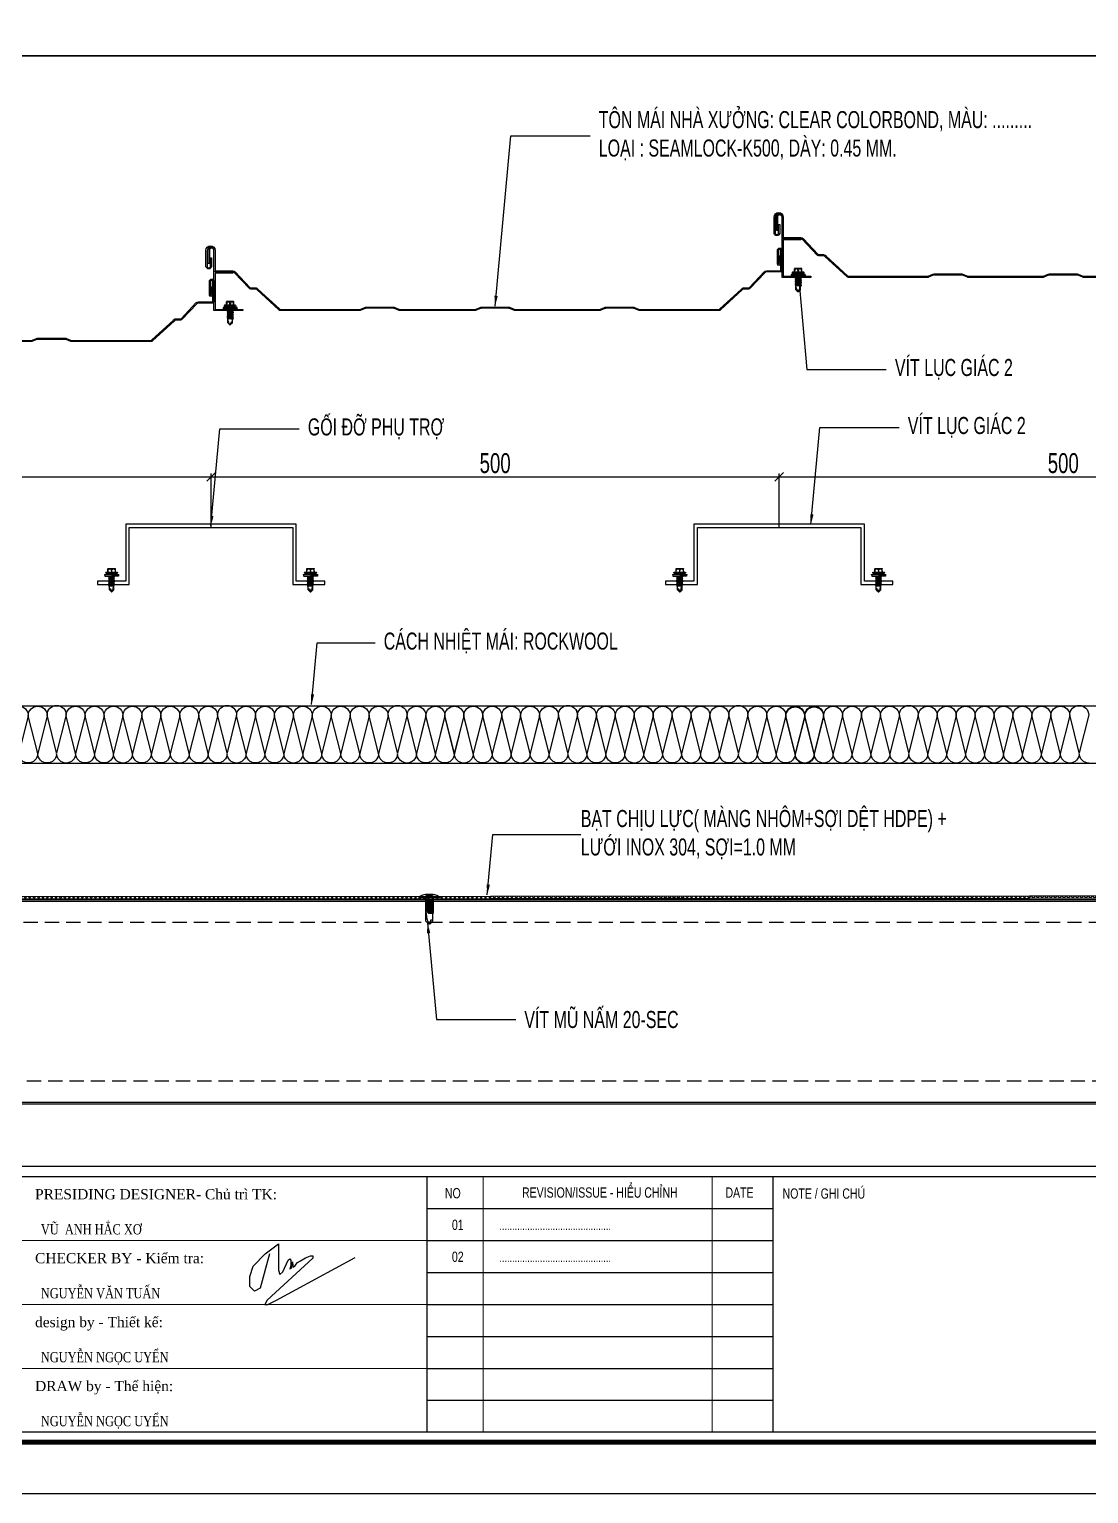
# Model space of a CAD drawing. Header units: inches. Extents: x 315041 to 662841, y -45540 to -35018.
# Drawn here: x 329825.3 to 330011.8, y -36052.2 to -35794.5 of the extents above; entities that cross this region are included whole.
import ezdxf
from ezdxf.enums import TextEntityAlignment as Align

# ---------------------------------------------------------------- set-up
doc = ezdxf.new("R2010")
doc.units = ezdxf.units.IN
doc.header["$MEASUREMENT"] = 0
doc.linetypes.add('HIDDEN', pattern=[0.375, 0.25, -0.125])
for name, color, linetype in [('1', 1, 'Continuous'), ('2', 2, 'Continuous'), ('251', 251, 'Continuous'), ('3', 3, 'Continuous'), ('7', 7, 'Continuous'), ('BAO KHUNG', 31, 'Continuous'), ('FLAT BAR', 1, 'Continuous'), ('STRUCTURE', 1, 'Continuous')]:
    doc.layers.add(name, color=color, linetype=linetype)
doc.layers.add('Cover text', color=7, linetype='Continuous', true_color=0x52370f)
doc.layers.add('S-Hatch', color=8, linetype='Continuous', lineweight=9)
doc.styles.add('ST1H', font='vnshxh.shx', dxfattribs={"width": 0.7})
doc.styles.add('ST3', font='times.ttf', dxfattribs={"width": 0.8})
doc.styles.get("Standard").update_dxf_attribs({"font": 'VHARIALN.TTF'})
doc.styles.add('style2', font='VHAVANI.TTF')
doc.dimstyles.new('3', dxfattribs={"dimtxt": 3.5, "dimasz": 1.8, "dimexe": 1, "dimexo": 0, "dimgap": 1, "dimtad": 1, "dimdec": 0, "dimlfac": 3, "dimzin": 0, "dimdsep": 46, "dimtxsty": 'ST1H', "dimblk": 'OBLIQUE', "dimcen": 1, "dimdle": 1, "dimclrd": 8, "dimclre": 8, "dimclrt": 3, "dimadec": 0, "dimazin": 0, "dimtfac": 1, "dimtdec": 0, "dimtix": 1, "dimtofl": 0, "dimtmove": 1, "dimatfit": 3, "dimfxl": 0.18, "dimtolj": 1, "dimtzin": 0, "dimlwd": -1, "dimlwe": -1, "dimarcsym": 1})
doc.dimstyles.new('5', dxfattribs={"dimtxt": 3.5, "dimasz": 1.5, "dimexe": 0.6, "dimexo": 0, "dimtad": 1, "dimdec": 0, "dimlfac": 5, "dimzin": 0, "dimdsep": 46, "dimtxsty": 'ST1H', "dimblk": 'OBLIQUE', "dimcen": 1, "dimdle": 0.6, "dimclrd": 8, "dimclre": 8, "dimclrt": 3, "dimadec": 0, "dimazin": 0, "dimtfac": 1, "dimtdec": 0, "dimtix": 1, "dimtofl": 0, "dimtmove": 0, "dimatfit": 3, "dimfxl": 1, "dimtolj": 1, "dimtzin": 0, "dimlwd": -1, "dimlwe": -1, "dimarcsym": 1})

# ---------------------------------------------------------------- blocks, each defined once
blk = doc.blocks.new('A$C440D491C')
at = {"layer": 'STRUCTURE', "color": 1, "linetype": 'Continuous'}
for p, q in [((12.9, 26.2), (6.3, 26.2)), ((9.6, 23.6), (7.9, 26.2)), ((9.6, 23.6), (9.6, 26.2)), ((9.6, 23.6), (11.3, 26.2)), ((0, 23.5), (19.1, 23.6)), ((6.7, 22.3), (6.7, 23.6)), ((12.5, 22.1), (12.5, 23.6)), ((6.1, 11.7), (6.7, 12.1)), ((6.7, 11.2), (6.1, 11.7)), ((7, 11.7), (6.1, 11.7)), ((6.1, 10.8), (6.7, 11.2)), ((6.7, 10.4), (6.1, 10.8)), ((6.9, 10.8), (6.1, 10.8)), ((6.1, 10), (6.7, 10.4)), ((6.9, 10), (6.1, 10)), ((6.7, 9.6), (6.1, 10)), ((6.6, 2.7), (6.6, 9.6)), ((9.4, 0.1), (6.6, 2.7)), ((12.5, 11.9), (6.7, 12.1)), ((6.7, 12.1), (12.5, 11.9)), ((6.7, 11.2), (6.9, 11.2)), ((6.9, 11.2), (6.7, 11.2)), ((6.9, 10.4), (6.7, 10.4)), ((6.7, 10.4), (6.9, 10.4)), ((7, 9.5), (6.7, 9.6)), ((7.7, 4.3), (6.9, 11.4)), ((13.1, 11.5), (7.8, 11.6)), ((7.9, 11.2), (12.5, 11.1)), ((12.5, 11.1), (7.9, 11.2)), ((13.1, 10.6), (8, 10.8)), ((12.5, 10.2), (8.2, 10.4)), ((8.2, 10.4), (12.5, 10.2)), ((9.5, 0.4), (8.2, 2.9)), ((13.1, 9.8), (8.6, 9.9)), ((12.5, 9.4), (9.2, 9.5)), ((10.8, 3.6), (9.4, 0.1)), ((12.6, 2.8), (9.9, 0.1)), ((12.6, 2.8), (12, 3.6)), ((12.5, 11.9), (13.1, 11.5)), ((13.1, 11.5), (12.5, 11.1)), ((12.5, 11.1), (13.1, 10.7)), ((13.1, 10.7), (12.5, 10.2)), ((12.5, 10.2), (13.1, 9.8)), ((13.1, 9.8), (12.5, 9.4)), ((12.6, 2.8), (12.6, 9.5))]:
    blk.add_line(p, q, dxfattribs=at)
for points in [[(6.3, 26.2), (9.6, 23.6), (12.9, 26.2)], [(6.1, 21.9), (6.7, 22.3), (12.5, 22.1), (13.1, 21.7), (12.5, 21.3), (6.7, 21.4), (6.1, 21.9), (13.1, 21.7)], [(6.1, 21), (6.7, 21.4), (12.5, 21.3), (13.1, 20.8), (12.5, 20.4), (6.7, 20.6), (6.1, 21), (13.1, 20.8)], [(6.1, 20.2), (6.7, 20.6), (12.5, 20.4), (13.1, 20), (12.5, 19.6), (6.7, 19.7), (6.1, 20.2), (13.1, 20)], [(6.1, 19.3), (6.7, 19.7), (12.5, 19.6), (13.1, 19.1), (12.5, 18.7), (6.7, 18.9), (6.1, 19.3), (13.1, 19.1)], [(6.1, 18.5), (6.7, 18.9), (12.5, 18.7), (13.1, 18.3), (12.5, 17.9), (6.7, 18), (6.1, 18.5), (13.1, 18.3)], [(6.1, 17.6), (6.7, 18), (12.5, 17.9), (13.1, 17.4), (12.5, 17), (6.7, 17.2), (6.1, 17.6), (13.1, 17.4)], [(6.1, 16.8), (6.7, 17.2), (12.5, 17), (13.1, 16.6), (12.5, 16.2), (6.7, 16.3), (6.1, 16.8), (13.1, 16.6)], [(6.1, 15.9), (6.7, 16.3), (12.5, 16.2), (13.1, 15.7), (12.5, 15.3), (6.7, 15.5), (6.1, 15.9), (13.1, 15.7)], [(6.1, 15.1), (6.7, 15.5), (12.5, 15.3), (13.1, 14.9), (12.5, 14.5), (6.7, 14.6), (6.1, 15.1), (13.1, 14.9)], [(6.1, 14.2), (6.7, 14.6), (12.5, 14.5), (13.1, 14), (12.5, 13.6), (6.7, 13.8), (6.1, 14.2), (13.1, 14)], [(6.1, 13.4), (6.7, 13.8), (12.5, 13.6), (13.1, 13.2), (12.5, 12.8), (6.7, 12.9), (6.1, 13.4), (13.1, 13.2)], [(6.1, 12.5), (6.7, 12.9), (12.5, 12.8), (13.1, 12.3), (12.5, 11.9), (6.7, 12.1), (6.1, 12.5), (13.1, 12.3)]]:
    blk.add_lwpolyline(points, dxfattribs=at)
for start, end in [(101.0951, 123.9481), (56.2526, 78.9049)]:
    blk.add_arc((9.6, 9.3), 17.2, start, end, dxfattribs=at)
at = {"layer": 'STRUCTURE', "color": 1, "linetype": 'Continuous', "extrusion": (0, 0, -1)}
for centre, major_axis, start_param, end_param in [((7.4, 11.3), (-0.374, 0.374), 5.774072, 8.509369), ((10.3, 4.4), (-1.86, 1.86), 4.867001, 5.457307), ((10.2, 11.5), (1.63, 1.63), 2.817972, 3.844018), ((9.6, 0.4), (-0.28, 0.28), 3.25484, 4.542788), ((11.4, 3.2), (-0.498, 0.498), 6.092665, 8.018355)]:
    blk.add_ellipse(centre, major_axis=major_axis, ratio=1, start_param=start_param, end_param=end_param, dxfattribs=at)
blk = doc.blocks.new('A$C2213260D')
at = {"color": 9, "ltscale": 0.5}
for points in [[(0, 8.33, -1), (3.33, 8.33), (1.67, 1.67)], [(6.67, 8.33), (5, 1.67), (3.33, 8.33, -1)], [(6.67, 8.33, -1), (10, 8.33), (8.33, 1.67)], [(10, 8.33, -1), (13.33, 8.33), (11.67, 1.67)], [(16.67, 8.33), (15, 1.67), (13.33, 8.33, -1)], [(16.67, 8.33, -1), (20, 8.33), (18.33, 1.67)], [(20, 8.33, -1), (23.33, 8.33), (21.67, 1.67)], [(26.67, 8.33), (25, 1.67), (23.33, 8.33, -1)], [(26.66, 8.46, -1), (30, 8.46), (28.33, 1.8)], [(30, 8.33, -1), (33.33, 8.33), (31.67, 1.67)], [(36.67, 8.33), (35, 1.67), (33.33, 8.33, -1)], [(36.67, 8.33, -1), (40, 8.33), (38.33, 1.67)], [(40, 8.33, -1), (43.33, 8.33), (41.67, 1.67)], [(46.67, 8.33), (45, 1.67), (43.33, 8.33, -1)], [(46.67, 8.33, -1), (50, 8.33), (48.33, 1.67)], [(50, 8.33, -1), (53.33, 8.33), (51.67, 1.67)], [(56.67, 8.33), (55, 1.67), (53.33, 8.33, -1)], [(56.66, 8.46, -1), (60, 8.46), (58.33, 1.8)], [(60, 8.33, -1), (63.33, 8.33), (61.67, 1.67)], [(66.67, 8.33), (65, 1.67), (63.33, 8.33, -1)], [(66.67, 8.33, -1), (70, 8.33), (68.33, 1.67)], [(70, 8.33, -1), (73.33, 8.33), (71.67, 1.67)], [(76.67, 8.33), (75, 1.67), (73.33, 8.33, -1)], [(76.67, 8.33, -1), (80, 8.33), (78.33, 1.67)], [(80, 8.33, -1), (83.33, 8.33), (81.67, 1.67)], [(86.67, 8.33), (85, 1.67), (83.33, 8.33, -1)], [(86.66, 8.46, -1), (90, 8.46), (88.33, 1.8)], [(90, 8.33, -1), (93.33, 8.33), (91.67, 1.67)], [(96.67, 8.33), (95, 1.67), (93.33, 8.33, -1)], [(96.67, 8.33, -1), (100, 8.33), (98.33, 1.67)], [(100, 8.33, -1), (103.33, 8.33), (101.67, 1.67)], [(106.67, 8.33), (105, 1.67), (103.33, 8.33, -1)], [(106.67, 8.33, -1), (110, 8.33), (108.33, 1.67)], [(110, 8.33, -1), (113.33, 8.33), (111.67, 1.67)], [(116.67, 8.33), (115, 1.67), (113.33, 8.33, -1)], [(116.66, 8.46, -1), (120, 8.46), (118.33, 1.8)], [(120, 8.33, -1), (123.33, 8.33), (121.67, 1.67)], [(126.67, 8.33), (125, 1.67), (123.33, 8.33, -1)], [(126.67, 8.33, -1), (130, 8.33), (128.33, 1.67)], [(130, 8.33, -1), (133.33, 8.33), (131.67, 1.67)], [(136.67, 8.33), (135, 1.67), (133.33, 8.33, -1)], [(136.67, 8.33, -1), (140, 8.33), (138.33, 1.67)], [(140, 8.33, -1), (143.33, 8.33), (141.67, 1.67)], [(146.67, 8.33), (145, 1.67), (143.33, 8.33, -1)], [(146.66, 8.46, -1), (150, 8.46), (148.33, 1.8)], [(150, 8.33, -1), (153.33, 8.33), (151.67, 1.67)], [(156.67, 8.33), (155, 1.67), (153.33, 8.33, -1)], [(156.67, 8.33, -1), (160, 8.33), (158.33, 1.67)], [(160, 8.33, -1), (163.33, 8.33), (161.67, 1.67)], [(166.67, 8.33), (165, 1.67), (163.33, 8.33, -1)], [(166.67, 8.33, -1), (170, 8.33), (168.33, 1.67)], [(170, 8.33, -1), (173.33, 8.33), (171.67, 1.67)], [(176.67, 8.33), (175, 1.67), (173.33, 8.33, -1)], [(176.66, 8.46, -1), (180, 8.46), (178.33, 1.8)], [(180, 8.33, -1), (183.33, 8.33), (181.67, 1.67)], [(186.67, 8.33), (185, 1.67), (183.33, 8.33, -1)], [(186.67, 8.33, -1), (190, 8.33), (188.33, 1.67)], [(190, 8.33, -1), (193.33, 8.33), (191.67, 1.67)], [(196.67, 8.33), (195, 1.67), (193.33, 8.33, -1)], [(196.67, 8.33, -1), (200, 8.33), (198.33, 1.67)], [(200, 8.33, -1), (203.33, 8.33), (201.67, 1.67)], [(206.67, 8.33), (205, 1.67), (203.33, 8.33, -1)], [(206.66, 8.46, -1), (210, 8.46), (208.33, 1.8)], [(210, 8.33, -1), (213.33, 8.33), (211.67, 1.67)], [(216.67, 8.33), (215, 1.67), (213.33, 8.33, -1)], [(216.67, 8.33, -1), (220, 8.33), (218.33, 1.67)], [(220, 8.33, -1), (223.33, 8.33), (221.67, 1.67)], [(226.67, 8.33), (225, 1.67), (223.33, 8.33, -1)], [(226.67, 8.33, -1), (230, 8.33), (228.33, 1.67)], [(230, 8.33, -1), (233.33, 8.33), (231.67, 1.67)], [(236.67, 8.33), (235, 1.67), (233.33, 8.33, -1)], [(236.66, 8.46, -1), (240, 8.46), (238.33, 1.8)], [(240, 8.33, -1), (243.33, 8.33), (241.67, 1.67)], [(246.67, 8.33), (245, 1.67), (243.33, 8.33, -1)], [(246.67, 8.33, -1), (250, 8.33), (248.33, 1.67)], [(250, 8.33, -1), (253.33, 8.33), (251.67, 1.67)], [(256.67, 8.33), (255, 1.67), (253.33, 8.33, -1)], [(256.67, 8.33, -1), (260, 8.33), (258.33, 1.67)], [(260, 8.33, -1), (263.33, 8.33), (261.67, 1.67)], [(266.67, 8.33), (265, 1.67), (263.33, 8.33, -1)], [(266.66, 8.46, -1), (270, 8.46), (268.33, 1.8)], [(270, 8.33, -1), (273.33, 8.33), (271.67, 1.67)], [(276.67, 8.33), (275, 1.67), (273.33, 8.33, -1)], [(276.67, 8.33, -1), (280, 8.33), (278.33, 1.67)], [(280, 8.33, -1), (283.33, 8.33), (281.67, 1.67)], [(286.67, 8.33), (285, 1.67), (283.33, 8.33, -1)], [(286.67, 8.33, -1), (290, 8.33), (288.33, 1.67)], [(290, 8.33, -1), (293.33, 8.33), (291.67, 1.67)], [(296.67, 8.33), (295, 1.67), (293.33, 8.33, -1)], [(296.66, 8.46, -1), (300, 8.46), (298.33, 1.8)], [(300, 8.33, -1), (303.33, 8.33), (301.67, 1.67)], [(306.67, 8.33), (305, 1.67), (303.33, 8.33, -1)], [(306.67, 8.33, -1), (310, 8.33), (308.33, 1.67)], [(310, 8.33, -1), (313.33, 8.33), (311.67, 1.67)], [(316.67, 8.33), (315, 1.67), (313.33, 8.33, -1)], [(316.67, 8.33, -1), (320, 8.33), (318.33, 1.67)], [(320, 8.33, -1), (323.33, 8.33), (321.67, 1.67)], [(326.67, 8.33), (325, 1.67), (323.33, 8.33, -1)], [(326.66, 8.46, -1), (330, 8.46), (328.33, 1.8)], [(330, 8.33, -1), (333.33, 8.33), (331.67, 1.67)], [(333.33, 8.33, -1), (336.67, 8.33), (335, 1.67)], [(336.67, 8.2, -1), (340.01, 8.2), (338.34, 1.54)], [(340.01, 8.2, -1), (343.34, 8.2), (341.67, 1.54)]]:
    blk.add_lwpolyline(points, format="xyb", close=True, dxfattribs=at)
for points in [[(8.33, 1.67, -1), (5, 1.67, -1), (1.67, 1.67, -0.414214), (0, 0, -0.414214)], [(18.33, 1.67, -1), (15, 1.67, -1), (11.67, 1.67, -1), (8.33, 1.67)], [(30, 0, -0.414214), (28.33, 1.67, -1), (25, 1.67, -1), (21.67, 1.67, -1), (18.33, 1.67)], [(38.33, 1.67, -1), (35, 1.67, -1), (31.67, 1.67, -0.414214), (30, 0, -0.414214)], [(48.33, 1.67, -1), (45, 1.67, -1), (41.67, 1.67, -1), (38.33, 1.67)], [(60, 0, -0.414214), (58.33, 1.67, -1), (55, 1.67, -1), (51.67, 1.67, -1), (48.33, 1.67)], [(68.33, 1.67, -1), (65, 1.67, -1), (61.67, 1.67, -0.414214), (60, 0, -0.414214)], [(78.33, 1.67, -1), (75, 1.67, -1), (71.67, 1.67, -1), (68.33, 1.67)], [(90, 0, -0.414214), (88.33, 1.67, -1), (85, 1.67, -1), (81.67, 1.67, -1), (78.33, 1.67)], [(98.33, 1.67, -1), (95, 1.67, -1), (91.67, 1.67, -0.414214), (90, 0, -0.414214)], [(108.33, 1.67, -1), (105, 1.67, -1), (101.67, 1.67, -1), (98.33, 1.67)], [(120, 0, -0.414214), (118.33, 1.67, -1), (115, 1.67, -1), (111.67, 1.67, -1), (108.33, 1.67)], [(128.33, 1.67, -1), (125, 1.67, -1), (121.67, 1.67, -0.414214), (120, 0, -0.414214)], [(138.33, 1.67, -1), (135, 1.67, -1), (131.67, 1.67, -1), (128.33, 1.67)], [(150, 0, -0.414214), (148.33, 1.67, -1), (145, 1.67, -1), (141.67, 1.67, -1), (138.33, 1.67)], [(158.33, 1.67, -1), (155, 1.67, -1), (151.67, 1.67, -0.414214), (150, 0, -0.414214)], [(168.33, 1.67, -1), (165, 1.67, -1), (161.67, 1.67, -1), (158.33, 1.67)], [(180, 0, -0.414214), (178.33, 1.67, -1), (175, 1.67, -1), (171.67, 1.67, -1), (168.33, 1.67)], [(188.33, 1.67, -1), (185, 1.67, -1), (181.67, 1.67, -0.414214), (180, 0, -0.414214)], [(198.33, 1.67, -1), (195, 1.67, -1), (191.67, 1.67, -1), (188.33, 1.67)], [(210, 0, -0.414214), (208.33, 1.67, -1), (205, 1.67, -1), (201.67, 1.67, -1), (198.33, 1.67)], [(218.33, 1.67, -1), (215, 1.67, -1), (211.67, 1.67, -0.414214), (210, 0, -0.414214)], [(228.33, 1.67, -1), (225, 1.67, -1), (221.67, 1.67, -1), (218.33, 1.67)], [(240, 0, -0.414214), (238.33, 1.67, -1), (235, 1.67, -1), (231.67, 1.67, -1), (228.33, 1.67)], [(248.33, 1.67, -1), (245, 1.67, -1), (241.67, 1.67, -0.414214), (240, 0, -0.414214)], [(258.33, 1.67, -1), (255, 1.67, -1), (251.67, 1.67, -1), (248.33, 1.67)], [(270, 0, -0.414214), (268.33, 1.67, -1), (265, 1.67, -1), (261.67, 1.67, -1), (258.33, 1.67)], [(278.33, 1.67, -1), (275, 1.67, -1), (271.67, 1.67, -0.414214), (270, 0, -0.414214)], [(288.33, 1.67, -1), (285, 1.67, -1), (281.67, 1.67, -1), (278.33, 1.67)], [(300, 0, -0.414214), (298.33, 1.67, -1), (295, 1.67, -1), (291.67, 1.67, -1), (288.33, 1.67)], [(308.33, 1.67, -1), (305, 1.67, -1), (301.67, 1.67, -0.414214), (300, 0, -0.414214)], [(318.33, 1.67, -1), (315, 1.67, -1), (311.67, 1.67, -1), (308.33, 1.67)], [(330, 0, -0.414214), (328.33, 1.67, -1), (325, 1.67, -1), (321.67, 1.67, -1), (318.33, 1.67)], [(338.33, 1.67, -1), (335, 1.67, -1), (331.67, 1.67, -0.414214), (330, 0, -0.414214)], [(341.67, 1.54, -1), (338.34, 1.54)]]:
    blk.add_lwpolyline(points, format="xyb", dxfattribs=at)
blk = doc.blocks.new('Short_Self_drilling')
at = {"layer": 'STRUCTURE', "color": 1, "linetype": 'Continuous'}
for p, q in [((6.4, 1.7), (-6.4, 1.7)), ((5.1, 3.8), (-5.1, 3.8)), ((-2.6, 2.9), (-5.1, 2.9)), ((-3.4, 3.8), (-3.4, 6.8)), ((3, 7.2), (-3, 7.2)), ((2.6, 2.9), (-2.6, 2.9)), ((-2.1, 2.8), (-2.1, 2.9)), ((6.3, 0), (0, 0)), ((2.2, 2.8), (2.2, 2.9)), ((2.2, -0.5), (2.2, 0)), ((5.1, 2.9), (2.6, 2.9)), ((3.4, 3.8), (3.4, 6.8)), ((3, -1.2), (-2.7, -0.2)), ((3, -2.7), (-2.7, -1.8)), ((3, -4.2), (-2.7, -3.3)), ((3, -5.8), (-2.7, -4.8)), ((3, -7.3), (-2.7, -6.3)), ((-1.9, -8), (-2.7, -7.9)), ((-2.1, -1.4), (-2.1, -0.9)), ((-2.1, -2.9), (-2.1, -2.4)), ((-2.1, -4.4), (-2.1, -3.9)), ((-2.1, -6), (-2.1, -5.4)), ((-2.1, -7.5), (-2.1, -7)), ((-2.1, -12.3), (-2.1, -8.5)), ((3, -8.8), (-1.1, -8.1)), ((2.1, -12.3), (2.1, -9.1)), ((2.2, -2), (2.2, -1.5)), ((2.2, -3.6), (2.2, -3)), ((2.2, -5.1), (2.2, -4.6)), ((2.2, -6.6), (2.2, -6.1)), ((2.2, -8.1), (2.2, -7.6))]:
    blk.add_line(p, q, dxfattribs=at)
blk.add_lwpolyline([(6.4, 1.3), (6.4, 1.7), (2.1, 2.8), (-2.1, 2.8), (-6.4, 1.7), (-6.4, 1.3)], close=True, dxfattribs=at)
for points in [[(-6.4, 1.3, -0.088869), (-6.3, 0), (0, 0)], [(-0.1, 3.8), (-0.3, 6.2, 0.338878), (-3.1, 6.2), (-3.3, 3.8)], [(3.3, 3.8), (3.1, 6.2, 0.338878), (0.3, 6.2), (0.1, 3.8)], [(2.1, -12.3), (0.2, -14.2, -0.333596), (-0.2, -14.2), (-2.1, -12.3)], [(-0.1, -14), (-1, -12.2, -0.148657), (-1.4, -11.2), (-2, -7.7, -0.815006), (-1.2, -7.8, 0.150833), (-0.8, -8.7)], [(2.1, -12.3), (1.7, -11.7, 0.52242), (0.9, -11.7), (-0.2, -14.2)]]:
    blk.add_lwpolyline(points, format="xyb", dxfattribs=at)
for points in [[(3, -1.2), (2.2, -1.5), (-2.1, -0.8), (-2.7, -0.2), (-2.4, 0)], [(3, -2.7), (2.2, -3), (-2.1, -2.4), (-2.7, -1.8), (-2.1, -1.4), (2.2, -2), (3, -2.7)], [(3, -4.2), (2.2, -4.6), (-2.1, -3.9), (-2.7, -3.3), (-2.1, -2.9), (2.2, -3.6), (3, -4.2)], [(3, -5.8), (2.2, -6.1), (-2.1, -5.4), (-2.7, -4.8), (-2.1, -4.4), (2.2, -5.1), (3, -5.8)], [(3, -7.3), (2.2, -7.6), (-2.1, -7), (-2.7, -6.3), (-2.1, -6), (2.2, -6.6), (3, -7.3)], [(-1.8, -8.5), (-2.1, -8.5), (-2.7, -7.9), (-2.1, -7.5), (-1.8, -7.5)], [(-1.3, -7.6), (2.2, -8.1), (3, -8.8)], [(-1.2, 0), (2.2, -0.5), (3, -1.2)], [(3, -8.8), (2.2, -9.1), (-0.8, -8.7)]]:
    blk.add_lwpolyline(points, dxfattribs=at)
for centre, radius, start, end in [((-5, 3.3), 0.455, 109.7949, 250.2674), ((-3, 6.8), 0.429, 90.0311, 180.0311), ((3, 6.8), 0.429, 0.0311, 90.0311), ((5.1, 3.3), 0.435, 279.7276, 80.3347), ((10, 0.2), 3.74, 162.2963, 182.6103)]:
    blk.add_arc(centre, radius, start, end, dxfattribs=at)
blk = doc.blocks.new('_Oblique')
at = {"color": 0, "linetype": 'ByBlock', "lineweight": -2}
blk.add_line((-0.5, -0.5), (0.5, 0.5), dxfattribs=at)
blk = doc.blocks.new('A$C3be9bcc6')
at = {"layer": '1', "color": 5, "lineweight": 30}
blk.add_lwpolyline([(0.81, 8.89), (-0.84, 2.88), (-1.85, 2.33), (-2.68, 3.13), (-2.68, 4.9), (-2.07, 6.74), (0.04, 8.88), (2.4, 10.63), (2.4, 6), (2.65, 5.25), (3.15, 5.75), (4.09, 7.78), (4.36, 8), (4.55, 7.76), (4.55, 6.96), (4.38, 6.24), (4.73, 6.44), (4.87, 7.5), (4.91, 6.81), (4.96, 6.56), (5.3, 6.85), (5.71, 7.36), (6.26, 7.68), (7.16, 8.21), (8.05, 8.54), (8.45, 8.54), (8.45, 8.14), (0.41, 0.75), (0, 0), (0.54, 0), (2.01, 0.75), (15.87, 8.23)], dxfattribs=at)
blk = doc.blocks.new('A$C75D82031')
at = {"layer": '2', "color": 157, "linetype": 'Continuous'}
blk.add_lwpolyline([(0, 420), (594, 420), (594, 0), (0, 0)], close=True, dxfattribs=at)
at = {"layer": '251', "linetype": 'Continuous'}
for p, q in [((285.8, 50.19), (346.77, 50.19)), ((285.8, 44.56), (346.77, 44.56)), ((285.8, 38.94), (346.77, 38.94)), ((285.8, 33.31), (346.77, 33.31)), ((285.8, 27.69), (346.77, 27.69)), ((285.8, 22.06), (346.77, 22.06)), ((285.8, 16.44), (346.77, 16.44))]:
    blk.add_line(p, q, dxfattribs=at)
at = {"layer": '7', "color": 147, "linetype": 'Continuous'}
blk.add_lwpolyline([(12.33, 57.61), (581.67, 57.61), (581.67, 409.19), (12.33, 409.19)], close=True, dxfattribs=at)
at = {"layer": 'BAO KHUNG', "color": 7}
blk.add_line((346.77, 10.81), (346.77, 55.81), dxfattribs=at)
at = {"layer": 'BAO KHUNG', "color": 167, "linetype": 'Continuous', "const_width": 0.871}
blk.add_lwpolyline([(10.59, 9.07), (583.41, 9.07), (583.41, 410.93), (10.59, 410.93)], close=True, dxfattribs=at)
at = {"layer": 'BAO KHUNG', "color": 7}
for points in [[(144.95, 55.81), (285.8, 55.81), (285.8, 10.81), (144.95, 10.81)], [(211.89, 55.81), (474.14, 55.81), (474.14, 10.81), (211.89, 10.81)]]:
    blk.add_lwpolyline(points, close=True, dxfattribs=at)
at = {"layer": 'S-Hatch'}
for p, q in [((295.73, 55.81), (295.73, 10.81)), ((336.07, 55.81), (336.07, 10.81)), ((285.8, 44.56), (213.95, 44.56)), ((285.8, 33.31), (213.95, 33.31)), ((285.8, 22.06), (213.95, 22.06))]:
    blk.add_line(p, q, dxfattribs=at)
blk.add_blockref('A$C3be9bcc6', (257.32, 33.31))
at = {"layer": 'BAO KHUNG', "color": 7, "linetype": 'Continuous', "width": 0.9}
for s, p in [('REVISION/ISSUE - HIÓU CHØNH', (316.27, 53)), ('NO', (290.4, 52.88)), ('DATE', (340.86, 52.99)), ('01', (291.27, 47.31)), ('02', (291.27, 41.69))]:
    blk.add_text(s, height=1.8, dxfattribs=at).set_placement(p, align=Align.MIDDLE_CENTER)
blk.add_text('NOTE / GHI CHÚ', height=1.8, dxfattribs=at).set_placement((348.44, 51.92))
at = {"layer": 'BAO KHUNG', "color": 7, "linetype": 'Continuous', "style": 'ST3'}
for s, p in [('PRESIDING DESIGNER- Chủ trì TK:', (216.86, 51.8)), ('CHECKER BY - Kiểm tra:', (216.86, 40.55)), ('design by - Thiết kế:', (216.86, 29.3)), ('DRAW by - Thể hiện:', (216.86, 18.05))]:
    blk.add_text(s, height=1.8, dxfattribs=at).set_placement(p)
at = {"layer": 'Cover text', "linetype": 'Continuous', "width": 0.8}
for s, height, style, p in [('VŨ  ANH HẮC XƠ', 1.8, 'ST3', (217.88, 45.63)), ('............................................', 1.5, 'style2', (298.6, 46.4)), ('............................................', 1.5, 'style2', (298.6, 40.78)), ('NGUYỄN VĂN TUẤN', 1.8, 'ST3', (217.88, 34.38)), ('NGUYỄN NGỌC UYỂN', 1.8, 'ST3', (217.88, 23.13)), ('NGUYỄN NGỌC UYỂN', 1.8, 'ST3', (217.88, 11.88))]:
    blk.add_text(s, height=height, dxfattribs=dict(at, style=style)).set_placement(p)
blk = doc.blocks.new('*D379')
at = {"color": 8, "transparency": 16777216}
for p, q in [((329756.69, -35873.29), (329857.89, -35873.29)), ((329757.29, -35882.24), (329757.29, -35872.69)), ((329857.29, -35882.24), (329857.29, -35872.69))]:
    blk.add_line(p, q, dxfattribs=at)
at = {"layer": 'Defpoints', "color": 0, "transparency": 16777216}
for p in [(329857.29, -35873.29), (329757.29, -35882.24), (329857.29, -35882.24)]:
    blk.add_point(p, dxfattribs=at)
at = {"color": 8, "transparency": 16777216, "xscale": 1.5, "yscale": 1.5, "zscale": 1.5, "rotation": 180}
blk.add_blockref('_Oblique', (329757.29, -35873.29), dxfattribs=at)
at = {"color": 8, "transparency": 16777216, "xscale": 1.5, "yscale": 1.5, "zscale": 1.5}
blk.add_blockref('_Oblique', (329857.29, -35873.29), dxfattribs=at)
at = {"color": 3, "transparency": 16777216, "insert": (329807.29, -35870.91), "char_height": 3.5, "attachment_point": 5, "style": 'ST1H'}
blk.add_mtext('\\A1;500', dxfattribs=at)
blk = doc.blocks.new('*D380')
at = {"color": 8, "transparency": 16777216}
for p, q in [((329856.69, -35873.29), (329957.89, -35873.29)), ((329857.29, -35882.24), (329857.29, -35872.69)), ((329957.29, -35882.24), (329957.29, -35872.69))]:
    blk.add_line(p, q, dxfattribs=at)
at = {"layer": 'Defpoints', "color": 0, "transparency": 16777216}
for p in [(329957.29, -35873.29), (329857.29, -35882.24), (329957.29, -35882.24)]:
    blk.add_point(p, dxfattribs=at)
at = {"color": 8, "transparency": 16777216, "xscale": 1.5, "yscale": 1.5, "zscale": 1.5, "rotation": 180}
blk.add_blockref('_Oblique', (329857.29, -35873.29), dxfattribs=at)
at = {"color": 8, "transparency": 16777216, "xscale": 1.5, "yscale": 1.5, "zscale": 1.5}
blk.add_blockref('_Oblique', (329957.29, -35873.29), dxfattribs=at)
at = {"color": 3, "transparency": 16777216, "insert": (329907.29, -35870.91), "char_height": 3.5, "attachment_point": 5, "style": 'ST1H'}
blk.add_mtext('\\A1;500', dxfattribs=at)
blk = doc.blocks.new('*D381')
at = {"color": 8, "transparency": 16777216}
for p, q in [((329956.69, -35873.29), (330057.89, -35873.29)), ((329957.29, -35882.24), (329957.29, -35872.69)), ((330057.29, -35882.24), (330057.29, -35872.69))]:
    blk.add_line(p, q, dxfattribs=at)
at = {"layer": 'Defpoints', "color": 0, "transparency": 16777216}
for p in [(330057.29, -35873.29), (329957.29, -35882.24), (330057.29, -35882.24)]:
    blk.add_point(p, dxfattribs=at)
at = {"color": 8, "transparency": 16777216, "xscale": 1.5, "yscale": 1.5, "zscale": 1.5, "rotation": 180}
blk.add_blockref('_Oblique', (329957.29, -35873.29), dxfattribs=at)
at = {"color": 8, "transparency": 16777216, "xscale": 1.5, "yscale": 1.5, "zscale": 1.5}
blk.add_blockref('_Oblique', (330057.29, -35873.29), dxfattribs=at)
at = {"color": 3, "transparency": 16777216, "insert": (330007.29, -35870.91), "char_height": 3.5, "attachment_point": 5, "style": 'ST1H'}
blk.add_mtext('\\A1;500', dxfattribs=at)

msp = doc.modelspace()

# ---------------------------------------------------------------- hatches: boundary and pattern name
at = {"true_color": 0xf2ee0d}
h = msp.add_hatch(dxfattribs=at)
h.set_pattern_fill('ANSI37,_O', color=2, scale=4.363636, angle=-11.415779)
h.set_pattern_definition([(45.00416636, (-24687.1481, 3457.15687), (-0.3857226534, 0.3856665604), []), (135.00416636, (-24687.1481, 3457.15687), (-0.3856665604, -0.3857226534), [])])
h.paths.add_polyline_path([(330191.1113, -35947.3066), (330191.1113, -35946.9683), (329621.7734, -35947.3047), (329621.7734, -35947.6684)])

# ---------------------------------------------------------------- linework, layer by layer
at = {"color": 8}
msp.add_lwpolyline([(329739.6362, -35799.2442), (330191.1113, -35799.2442), (330191.1113, -35643.0427), (329621.7734, -35643.0427), (329621.7734, -35799.2442)], dxfattribs=at)
at = {"color": 3, "ltscale": 15}
for points in [[(330025.6094, -35838.2062), (330010.8634, -35838.2062, -0.09541457), (330010.7149, -35838.1776), (330009.8579, -35837.8348, 0.09541457), (330009.7094, -35837.8062), (330004.8634, -35837.8062, 0.09541457), (330004.7149, -35837.8348), (330003.8579, -35838.1776, -0.09541457), (330003.7094, -35838.2062), (329990.5634, -35838.2062, -0.09541457), (329990.4149, -35838.1776), (329989.5579, -35837.8348, 0.09541457), (329989.4094, -35837.8062), (329984.5634, -35837.8062, 0.09541457), (329984.4149, -35837.8348), (329983.5579, -35838.1776, -0.09541457), (329983.4094, -35838.2062), (329969.4964, -35838.2062, -0.24658476), (329969.1671, -35838.0333), (329965.4056, -35834.5791, 0.24658476), (329965.0763, -35834.4062), (329964.2599, -35834.4062, -0.20759646), (329963.9678, -35834.2795), (329961.405, -35831.5396, 0.20759646), (329961.1128, -35831.4129), (329957.9864, -35831.4129, -0.41421356), (329957.7864, -35831.2129), (329957.7864, -35827.6087, 1), (329956.5864, -35827.6087), (329956.5864, -35830.4934, 0.564916), (329957.1812, -35830.4934), (329957.1812, -35828.9011), (329957.3851, -35828.9011), (329957.3851, -35830.4934, -0.73793199), (329956.3877, -35830.4934), (329956.3864, -35827.6087, -1), (329957.9864, -35827.6087), (329957.9864, -35831.2129), (329961.1128, -35831.2129, -0.20759646), (329961.551, -35831.403), (329964.1139, -35834.1428, 0.20759646), (329964.2599, -35834.2062), (329965.0763, -35834.2062, -0.24658476), (329965.5703, -35834.4656), (329969.3318, -35837.9198, 0.24658476), (329969.4964, -35838.0062), (329983.4094, -35838.0062, 0.09541457), (329983.4836, -35837.9919), (329984.3406, -35837.6491, -0.09541457), (329984.5634, -35837.6062), (329989.4094, -35837.6062, -0.09541457), (329989.6322, -35837.6491), (329990.4891, -35837.9919, 0.09541457), (329990.5634, -35838.0062), (330003.7094, -35838.0062, 0.09541457), (330003.7836, -35837.9919), (330004.6406, -35837.6491, -0.09541457), (330004.8634, -35837.6062), (330009.7094, -35837.6062, -0.09541457), (330009.9322, -35837.6491), (330010.7891, -35837.9919, 0.09541457), (330010.8634, -35838.0062), (330025.6094, -35838.0062, 0.09541457)], [(329810.8634, -35849.3084), (329825.6094, -35849.3084, 0.09541457), (329825.6836, -35849.2941), (329826.5406, -35848.9513, -0.09541457), (329826.7634, -35848.9084), (329831.6094, -35848.9084, -0.09541457), (329831.8322, -35848.9513), (329832.6891, -35849.2941, 0.09541457), (329832.7634, -35849.3084), (329846.6763, -35849.3084, 0.24658476), (329846.841, -35849.222), (329850.6025, -35845.7678, -0.24658476), (329851.0964, -35845.5084), (329851.9128, -35845.5084, 0.20759646), (329852.0589, -35845.445), (329854.6218, -35842.7052, -0.20759646), (329855.0599, -35842.5151), (329857.5864, -35842.5151), (329857.5864, -35838.9084, 1), (329857.1864, -35838.9084), (329857.1864, -35841.3076, 1), (329857.2999, -35841.3076, -0.06733073), (329857.1992, -35840.6879), (329857.1992, -35839.864), (329857.3864, -35839.864), (329857.3864, -35840.679, 0.03910332), (329857.4999, -35841.3076, -1), (329856.9864, -35841.3076), (329856.9864, -35838.9084, -1), (329857.7864, -35838.9084), (329857.7864, -35842.5151, -0.41421356), (329857.5864, -35842.7151), (329855.0599, -35842.7151, 0.20759646), (329854.7678, -35842.8418), (329852.205, -35845.5817, -0.20759646), (329851.9128, -35845.7084), (329851.0964, -35845.7084, 0.24658476), (329850.7671, -35845.8813), (329847.0056, -35849.3355, -0.24658476), (329846.6763, -35849.5084), (329832.7634, -35849.5084, -0.09541457), (329832.6149, -35849.4798), (329831.7579, -35849.137, 0.09541457), (329831.6094, -35849.1084), (329826.7634, -35849.1084, 0.09541457), (329826.6149, -35849.137), (329825.7579, -35849.4798, -0.09541457), (329825.6094, -35849.5084), (329810.8634, -35849.5084, -0.09541457)]]:
    msp.add_lwpolyline(points, format="xyb", dxfattribs=at)
msp.add_lwpolyline([(329861.1128, -35837.2551), (329857.9864, -35837.2551, -0.41421356), (329857.7864, -35837.0551), (329857.7864, -35833.4508, 1), (329856.5864, -35833.4508), (329856.5864, -35836.3356, 0.564916), (329857.1812, -35836.3356), (329857.1812, -35834.7433), (329857.3851, -35834.7433), (329857.3851, -35836.3356, -0.73793199), (329856.3877, -35836.3356), (329856.3864, -35833.4508, -1), (329857.9864, -35833.4508), (329857.9864, -35837.0551), (329861.1128, -35837.0551, -0.20759646), (329861.551, -35837.2452), (329864.1139, -35839.985, 0.20759646), (329864.2599, -35840.0484), (329865.0763, -35840.0484, -0.24658476), (329865.5703, -35840.3077), (329869.3318, -35843.7619, 0.24658476), (329869.4964, -35843.8484), (329883.4094, -35843.8484, 0.09541457), (329883.4836, -35843.8341), (329884.3406, -35843.4913, -0.09541457), (329884.5634, -35843.4484), (329889.4094, -35843.4484, -0.09541457), (329889.6322, -35843.4913), (329890.4891, -35843.8341, 0.09541457), (329890.5634, -35843.8484), (329903.7094, -35843.8484, 0.09541457), (329903.7836, -35843.8341), (329904.6406, -35843.4913, -0.09541457), (329904.8634, -35843.4484), (329909.7094, -35843.4484, -0.09541457), (329909.9322, -35843.4913), (329910.7891, -35843.8341, 0.09541457), (329910.8634, -35843.8484), (329925.6094, -35843.8484, 0.09541457), (329925.6836, -35843.8341), (329926.5406, -35843.4913, -0.09541457), (329926.7634, -35843.4484), (329931.6094, -35843.4484, -0.09541457), (329931.8322, -35843.4913), (329932.6891, -35843.8341, 0.09541457), (329932.7634, -35843.8484), (329946.6763, -35843.8484, 0.24658476), (329946.841, -35843.7619), (329950.6025, -35840.3077, -0.24658476), (329951.0964, -35840.0484), (329951.9128, -35840.0484, 0.20759646), (329952.0589, -35839.985), (329954.6218, -35837.2452, -0.20759646), (329955.0599, -35837.0551), (329957.5864, -35837.0551), (329957.5864, -35833.4484, 1), (329957.1864, -35833.4484), (329957.1864, -35835.8475, 1), (329957.2999, -35835.8475, -0.06733073), (329957.1992, -35835.2278), (329957.1992, -35834.404), (329957.3864, -35834.404), (329957.3864, -35835.219, 0.03910332), (329957.4999, -35835.8475, -1), (329956.9864, -35835.8475), (329956.9864, -35833.4484, -1), (329957.7864, -35833.4484), (329957.7864, -35837.0551, -0.41421356), (329957.5864, -35837.2551), (329955.0599, -35837.2551, 0.20759646), (329954.7678, -35837.3818), (329952.205, -35840.1216, -0.20759646), (329951.9128, -35840.2484), (329951.0964, -35840.2484, 0.24658476), (329950.7671, -35840.4213), (329947.0056, -35843.8755, -0.24658476), (329946.6763, -35844.0484), (329932.7634, -35844.0484, -0.09541457), (329932.6149, -35844.0198), (329931.7579, -35843.677, 0.09541457), (329931.6094, -35843.6484), (329926.7634, -35843.6484, 0.09541457), (329926.6149, -35843.677), (329925.7579, -35844.0198, -0.09541457), (329925.6094, -35844.0484), (329910.8634, -35844.0484, -0.09541457), (329910.7149, -35844.0198), (329909.8579, -35843.677, 0.09541457), (329909.7094, -35843.6484), (329904.8634, -35843.6484, 0.09541457), (329904.7149, -35843.677), (329903.8579, -35844.0198, -0.09541457), (329903.7094, -35844.0484), (329890.5634, -35844.0484, -0.09541457), (329890.4149, -35844.0198), (329889.5579, -35843.677, 0.09541457), (329889.4094, -35843.6484), (329884.5634, -35843.6484, 0.09541457), (329884.4149, -35843.677), (329883.5579, -35844.0198, -0.09541457), (329883.4094, -35844.0484), (329869.4964, -35844.0484, -0.24658476), (329869.1671, -35843.8755), (329865.4056, -35840.4213, 0.24658476), (329865.0763, -35840.2484), (329864.2599, -35840.2484, -0.20759646), (329863.9678, -35840.1216), (329861.405, -35837.3818, 0.20759646)], format="xyb", close=True, dxfattribs=at)
at = {"color": 8}
msp.add_lwpolyline([(329621.7734, -35923.656), (330191.1113, -35923.656), (330191.1113, -35913.656), (329621.7734, -35913.656)], close=True, dxfattribs=at)
at = {"color": 9, "ltscale": 0.5}
for points in [[(329891.7735, -35915.3227, -1), (329895.1068, -35915.3227), (329893.4402, -35921.9893)], [(329898.4402, -35915.3227), (329896.7735, -35921.9893), (329895.1068, -35915.3227, -1)], [(329898.4402, -35915.3227, -1), (329901.7735, -35915.3227), (329900.1068, -35921.9893)], [(329901.7735, -35915.3227, -1), (329905.1068, -35915.3227), (329903.4402, -35921.9893)], [(329908.4402, -35915.3227), (329906.7735, -35921.9893), (329905.1068, -35915.3227, -1)], [(329908.4402, -35915.3227, -1), (329911.7735, -35915.3227), (329910.1068, -35921.9893)], [(329911.7735, -35915.3227, -1), (329915.1068, -35915.3227), (329913.4402, -35921.9893)], [(329918.4402, -35915.3227), (329916.7735, -35921.9893), (329915.1068, -35915.3227, -1)], [(329918.4351, -35915.1926, -1), (329921.7684, -35915.1926), (329920.1018, -35921.8593)], [(329921.7735, -35915.3227, -1), (329925.1068, -35915.3227), (329923.4402, -35921.9893)], [(329928.4402, -35915.3227), (329926.7735, -35921.9893), (329925.1068, -35915.3227, -1)], [(329928.4402, -35915.3227, -1), (329931.7735, -35915.3227), (329930.1068, -35921.9893)], [(329931.7735, -35915.3227, -1), (329935.1068, -35915.3227), (329933.4402, -35921.9893)], [(329938.4402, -35915.3227), (329936.7735, -35921.9893), (329935.1068, -35915.3227, -1)], [(329938.4402, -35915.3227, -1), (329941.7735, -35915.3227), (329940.1068, -35921.9893)], [(329941.7735, -35915.3227, -1), (329945.1068, -35915.3227), (329943.4402, -35921.9893)], [(329948.4402, -35915.3227), (329946.7735, -35921.9893), (329945.1068, -35915.3227, -1)], [(329948.4351, -35915.1926, -1), (329951.7684, -35915.1926), (329950.1018, -35921.8593)], [(329951.7735, -35915.3227, -1), (329955.1068, -35915.3227), (329953.4402, -35921.9893)], [(329958.4402, -35915.3227), (329956.7735, -35921.9893), (329955.1068, -35915.3227, -1)], [(329958.4402, -35915.3227, -1), (329961.7735, -35915.3227), (329960.1068, -35921.9893)], [(329961.7735, -35915.3227, -1), (329965.1068, -35915.3227), (329963.4402, -35921.9893)], [(329968.4402, -35915.3227), (329966.7735, -35921.9893), (329965.1068, -35915.3227, -1)], [(329968.4402, -35915.3227, -1), (329971.7735, -35915.3227), (329970.1068, -35921.9893)], [(329971.7735, -35915.3227, -1), (329975.1068, -35915.3227), (329973.4402, -35921.9893)], [(329978.4402, -35915.3227), (329976.7735, -35921.9893), (329975.1068, -35915.3227, -1)], [(329978.4351, -35915.1926, -1), (329981.7684, -35915.1926), (329980.1018, -35921.8593)], [(329981.7735, -35915.3227, -1), (329985.1068, -35915.3227), (329983.4402, -35921.9893)], [(329988.4402, -35915.3227), (329986.7735, -35921.9893), (329985.1068, -35915.3227, -1)], [(329988.4402, -35915.3227, -1), (329991.7735, -35915.3227), (329990.1068, -35921.9893)], [(329991.7735, -35915.3227, -1), (329995.1068, -35915.3227), (329993.4402, -35921.9893)], [(329998.4402, -35915.3227), (329996.7735, -35921.9893), (329995.1068, -35915.3227, -1)], [(329998.4402, -35915.3227, -1), (330001.7735, -35915.3227), (330000.1068, -35921.9893)], [(330001.7735, -35915.3227, -1), (330005.1068, -35915.3227), (330003.4402, -35921.9893)], [(330008.4402, -35915.3227), (330006.7735, -35921.9893), (330005.1068, -35915.3227, -1)], [(330008.4351, -35915.1926, -1), (330011.7684, -35915.1926), (330010.1018, -35921.8593)]]:
    msp.add_lwpolyline(points, format="xyb", close=True, dxfattribs=at)
for points in [[(329900.1068, -35921.9893, -1), (329896.7735, -35921.9893, -1), (329893.4402, -35921.9893, -0.41421356), (329891.7735, -35923.656, -0.41421356)], [(329910.1068, -35921.9893, -1), (329906.7735, -35921.9893, -1), (329903.4402, -35921.9893, -1), (329900.1068, -35921.9893)], [(329921.7735, -35923.656, -0.41421356), (329920.1068, -35921.9893, -1), (329916.7735, -35921.9893, -1), (329913.4402, -35921.9893, -1), (329910.1068, -35921.9893)], [(329930.1068, -35921.9893, -1), (329926.7735, -35921.9893, -1), (329923.4402, -35921.9893, -0.41421356), (329921.7735, -35923.656, -0.41421356)], [(329940.1068, -35921.9893, -1), (329936.7735, -35921.9893, -1), (329933.4402, -35921.9893, -1), (329930.1068, -35921.9893)], [(329951.7735, -35923.656, -0.41421356), (329950.1068, -35921.9893, -1), (329946.7735, -35921.9893, -1), (329943.4402, -35921.9893, -1), (329940.1068, -35921.9893)], [(329960.1068, -35921.9893, -1), (329956.7735, -35921.9893, -1), (329953.4402, -35921.9893, -0.41421356), (329951.7735, -35923.656, -0.41421356)], [(329970.1068, -35921.9893, -1), (329966.7735, -35921.9893, -1), (329963.4402, -35921.9893, -1), (329960.1068, -35921.9893)], [(329981.7735, -35923.656, -0.41421356), (329980.1068, -35921.9893, -1), (329976.7735, -35921.9893, -1), (329973.4402, -35921.9893, -1), (329970.1068, -35921.9893)], [(329990.1068, -35921.9893, -1), (329986.7735, -35921.9893, -1), (329983.4402, -35921.9893, -0.41421356), (329981.7735, -35923.656, -0.41421356)], [(330000.1068, -35921.9893, -1), (329996.7735, -35921.9893, -1), (329993.4402, -35921.9893, -1), (329990.1068, -35921.9893)], [(330011.7735, -35923.656, -0.41421356), (330010.1068, -35921.9893, -1), (330006.7735, -35921.9893, -1), (330003.4402, -35921.9893, -1), (330000.1068, -35921.9893)]]:
    msp.add_lwpolyline(points, format="xyb", dxfattribs=at)
at = {"color": 2, "true_color": 0xf2ee0d}
msp.add_lwpolyline([(330191.1113, -35947.3066), (330191.1113, -35946.9683), (329621.7734, -35947.3047), (329621.7734, -35947.6684), (330191.1113, -35947.3066)], dxfattribs=at)
at = {"color": 94}
msp.add_lwpolyline([(330191.1113, -35983.6684), (329621.7734, -35983.6684), (329621.7734, -35947.6684), (330191.1113, -35947.6684)], close=True, dxfattribs=at)
for points in [[(329621.7734, -35947.9684), (330191.1113, -35947.9684)], [(330191.1113, -35983.3684), (329621.7734, -35983.3684)]]:
    msp.add_lwpolyline(points, dxfattribs=at)
at = {"color": 94, "linetype": 'HIDDEN', "ltscale": 10}
for points in [[(329621.7734, -35951.6684), (330191.1113, -35951.6684)], [(330191.1113, -35979.6684), (329621.7734, -35979.6684)]]:
    msp.add_lwpolyline(points, dxfattribs=at)
at = {"layer": 'FLAT BAR'}
for points in [[(329957.7864, -35827.6088, 1), (329956.9864, -35827.6088), (329956.9864, -35829.9382), (329956.7864, -35829.9382), (329956.7864, -35827.6088, -1), (329957.9864, -35827.6088), (329957.9864, -35831.413), (329961.094, -35831.413), (329961.094, -35831.613), (329957.9864, -35831.613), (329957.9864, -35838.0064), (329962.8808, -35838.0064), (329962.8808, -35838.2064), (329957.7864, -35838.2064)], [(329857.7864, -35833.451, 1), (329856.9864, -35833.451), (329856.9864, -35835.7804), (329856.7864, -35835.7804), (329856.7864, -35833.451, -1), (329857.9864, -35833.451), (329857.9864, -35837.2552), (329861.094, -35837.2552), (329861.094, -35837.4552), (329857.9864, -35837.4552), (329857.9864, -35843.8485), (329862.8808, -35843.8485), (329862.8808, -35844.0485), (329857.7864, -35844.0485)]]:
    msp.add_lwpolyline(points, format="xyb", close=True, dxfattribs=at)
at = {"layer": 'FLAT BAR', "linetype": 'Continuous'}
for points in [[(329877.2864, -35891.64), (329872.2864, -35891.64), (329872.2864, -35881.64), (329842.2864, -35881.64), (329842.2864, -35891.64), (329837.2864, -35891.64), (329837.2864, -35892.24), (329842.8864, -35892.24), (329842.8864, -35882.24), (329871.6864, -35882.24), (329871.6864, -35892.24), (329877.2864, -35892.24)], [(329977.2864, -35891.64), (329972.2864, -35891.64), (329972.2864, -35881.64), (329942.2864, -35881.64), (329942.2864, -35891.64), (329937.2864, -35891.64), (329937.2864, -35892.24), (329942.8864, -35892.24), (329942.8864, -35882.24), (329971.6864, -35882.24), (329971.6864, -35892.24), (329977.2864, -35892.24)]]:
    msp.add_lwpolyline(points, close=True, dxfattribs=at)

# ---------------------------------------------------------------- block references
at = {"color": 1}
for p, xscale, yscale, zscale, rotation in [((329960.628, -35838.0064), 0.1919999994581524, 0.1920000000391155, 0.192000000153658, 359.968872903675), ((329860.628, -35843.8485), 0.1919999994581524, 0.1920000000391155, 0.192000000153658, 359.968872903675), ((329839.7864, -35890.7987), -0.1920000000262087, 0.1919999999008724, 0.192, 0.03112738826717809), ((329874.7864, -35890.7987), -0.1920000000262087, 0.1919999999008724, 0.192, 0.03112738826717809), ((329939.7864, -35890.7987), -0.1920000000262087, 0.1919999999008724, 0.192, 0.03112738826717809), ((329974.7864, -35890.7987), -0.1920000000262087, 0.1919999999008724, 0.192, 0.03112738826717809)]:
    msp.add_blockref('Short_Self_drilling', p, dxfattribs=dict(at, xscale=xscale, yscale=yscale, zscale=zscale, rotation=rotation))
at = {"color": 8}
msp.add_blockref('A$C2213260D', (329621.7734, -35923.656), dxfattribs=at)
at = {"color": 8, "xscale": 0.2000000000116415, "yscale": 0.2000000000007276, "zscale": 0.2}
msp.add_blockref('A$C440D491C', (329893.7889, -35952.0117), dxfattribs=at)

# ---------------------------------------------------------------- texts
at = {"layer": '3', "insert": (329922.3665, -35936.2565), "char_height": 3, "attachment_point": 4, "style": 'ST1H', "bg_fill": 2}
msp.add_mtext('\\A1;B¹T CHÞU LùC( MµNG NH¤M+SîI DÖT HDPE) +\\PL¦íI INOX 304, SîI=1.0 MM', dxfattribs=at)

# ---------------------------------------------------------------- dimensions: what is measured, and where the dimension line sits
at = {"color": 8}
for base, p1, p2, picture, middle in [((329857.2864, -35873.2866), (329757.2864, -35882.24), (329857.2864, -35882.24), '*D379', (329807.2864, -35870.9116)), ((330057.2864, -35873.2866), (329957.2864, -35882.24), (330057.2864, -35882.24), '*D381', (330007.2864, -35870.9116))]:
    dim = msp.add_linear_dim(base=base, p1=p1, p2=p2, dimstyle='5', override={"dimtmove": 1}, dxfattribs=at)
    dim.commit()
    dim.dimension.update_dxf_attribs({"geometry": picture, "text_midpoint": middle})

# ---------------------------------------------------------------- leaders
at = {"color": 9}
for points in [[(329907.2864, -35843.2484), (329910.0455, -35813.2726), (329925.5316, -35813.2726)], [(329960.6027, -35837.2852), (329962.1769, -35854.3884), (329977.663, -35854.3884)], [(329857.2578, -35881.9505), (329858.8321, -35864.8474), (329874.3181, -35864.8474)], [(329962.8705, -35881.7005), (329964.4448, -35864.5974), (329979.9308, -35864.5974)], [(329874.9691, -35913.3665), (329875.9666, -35902.5301), (329887.6804, -35902.5301)], [(329895.4059, -35951.794), (329896.9437, -35968.8115), (329912.4298, -35968.8115)]]:
    msp.add_leader(points, dimstyle='3', override={"dimgap": 1, "dimtad": 0}, dxfattribs=at)

# ---------------------------------------------------------------- next in the draw order: texts
at = {"layer": '3', "char_height": 3, "attachment_point": 4, "style": 'ST1H', "bg_fill": 2}
for s, insert in [('\\A1;t«n m¸i nhµ x\xadëng: CLEAR COLORBOND, mµu: .........\\PLo¹i : SEAMLOCK-K500, dµy: 0.45 mm.', (329925.5316, -35813.2726)), ('\\A1;vÝt lôc gi¸c 2', (329977.663, -35854.3884)), ('\\A1;gèi ®ì phô trî', (329874.3181, -35864.8474)), ('\\A1;vÝt lôc gi¸c 2', (329979.9308, -35864.5974)), ('\\A1;C¸CH NHIÖT M¸I: ROCKWOOL ', (329887.6804, -35902.5301)), ('\\A1;vÝt mò nÊm 20-sec', (329912.4298, -35968.8115))]:
    msp.add_mtext(s, dxfattribs=dict(at, insert=insert))

# ---------------------------------------------------------------- next in the draw order: leaders
at = {"color": 9}
msp.add_leader([(329905.9057, -35946.847), (329906.8805, -35936.2565), (329922.3665, -35936.2565)], dimstyle='3', override={"dimgap": 1, "dimtad": 0}, dxfattribs=at)

# ---------------------------------------------------------------- next in the draw order: linework, layer by layer
at = {"color": 8}
msp.add_lwpolyline([(329621.7734, -35799.2442), (329621.7734, -35994.6225), (330191.1113, -35994.6225), (330191.1113, -35799.2442), (329739.6362, -35799.2442)], dxfattribs=at)

# ---------------------------------------------------------------- next in the draw order: block references
at = {"color": 1}
msp.add_blockref('A$C75D82031', (329609.4424, -36052.2326), dxfattribs=at)

# ---------------------------------------------------------------- next in the draw order: dimensions: what is measured, and where the dimension line sits
at = {"color": 8}
dim = msp.add_linear_dim(base=(329957.2864, -35873.2866), p1=(329857.2864, -35882.24), p2=(329957.2864, -35882.24), dimstyle='5', override={"dimtmove": 1}, dxfattribs=at)
dim.commit()
dim.dimension.update_dxf_attribs({"geometry": '*D380', "text_midpoint": (329907.2864, -35870.9116)})

doc.saveas('drawing.dxf')
